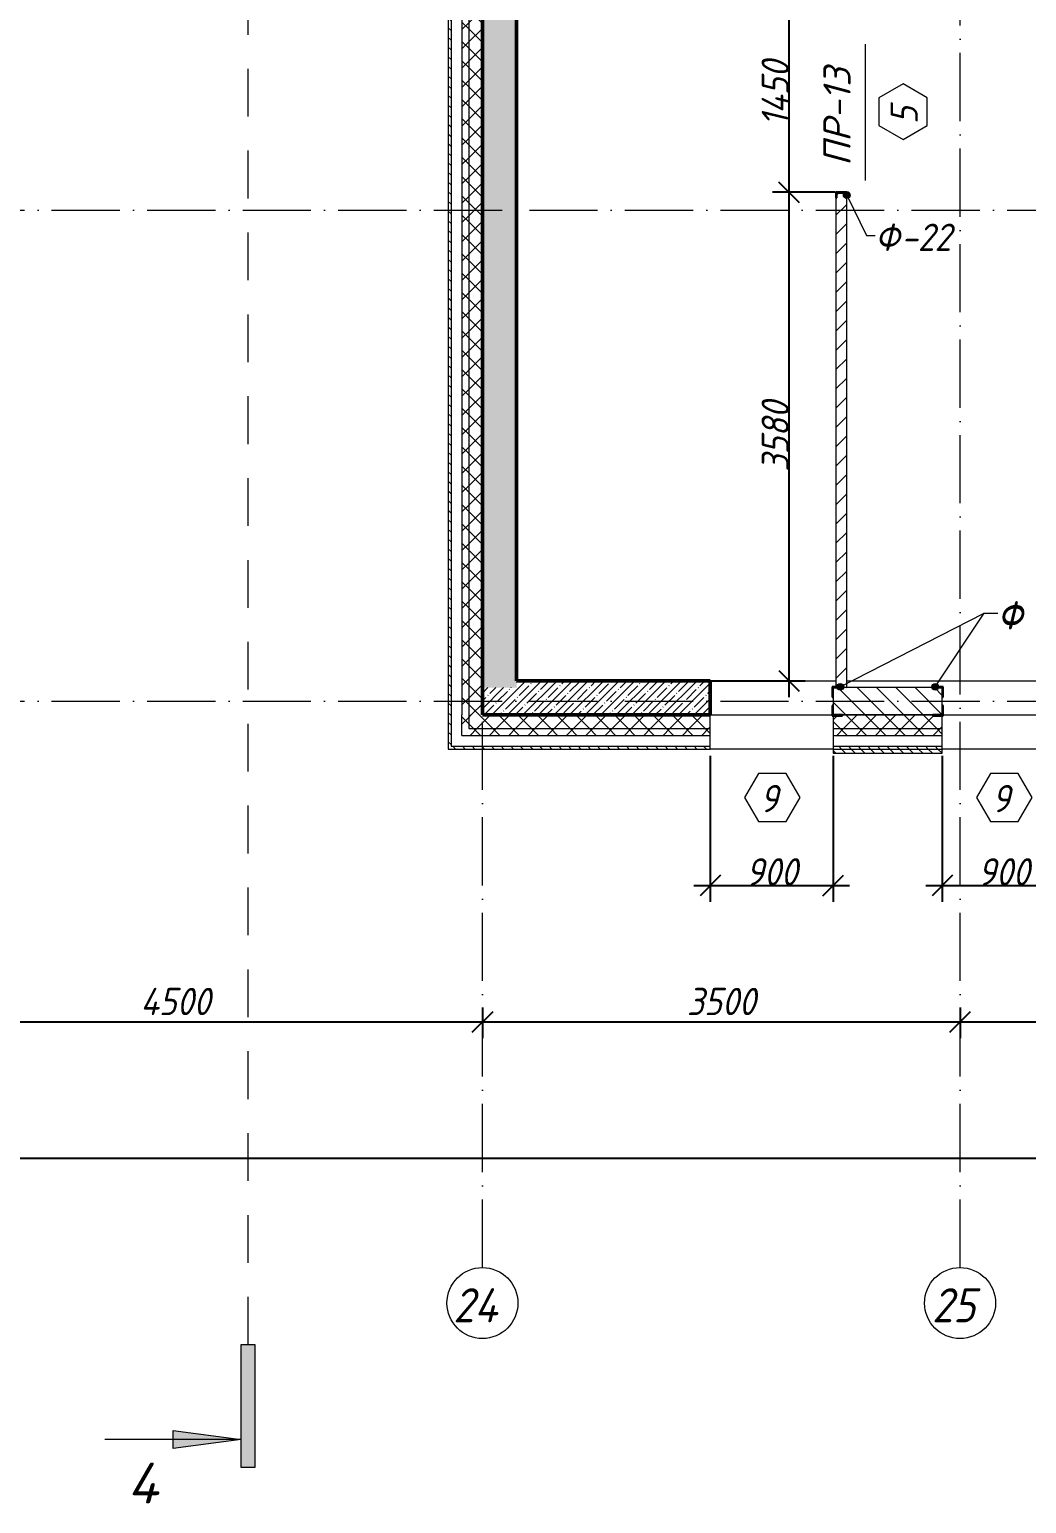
# Model space of a CAD drawing. Header units: millimetres. Extents: x -269418 to 201924, y -5890 to 98643.
# Drawn here: x 86041 to 93347, y -5879 to 4923 of the extents above; entities that cross this region are included whole.
import ezdxf

# ---------------------------------------------------------------- set-up
doc = ezdxf.new("R2010")
doc.units = ezdxf.units.MM
doc.linetypes.add('01 Штриховая _4 мм_', pattern=[600, 350, -250])
doc.linetypes.add('50_200_ШТРИХ_1Т_ш5_п1_п1_', pattern=[700, 500, -100, 0, -100])
for name, color, linetype, lineweight in [('A-ANNO-DIMS', 7, 'Continuous', 9), ('A-DETL', 7, 'Continuous', 9), ('A-DOOR-IDEN', 7, 'Continuous', 9), ('A-GENM-1', 7, 'Continuous', 25), ('A-GENM-IDEN', 7, 'Continuous', 9), ('A-GLAZ-IDEN', 7, 'Continuous', 9), ('A-WALL', 7, 'Continuous', 5), ('A-WALL-1', 7, 'Continuous', 9), ('A-WALL-3', 7, 'Continuous', 50), ('A-WALL-FNSH-1', 7, 'Continuous', 9), ('A-WALL-PATT-2', 7, 'Continuous', 5), ('G-ANNO-SYMB-1', 7, '01 Штриховая _4 мм_', 9), ('I-WALL', 7, 'Continuous', 5), ('Оси', 7, 'Continuous', 9), ('Оси-1', 7, '50_200_ШТРИХ_1Т_ш5_п1_п1_', 9)]:
    doc.layers.add(name, color=color, linetype=linetype, lineweight=lineweight)
for name, color, linetype, lineweight, true_color in [('A-WALL-2', 7, 'Continuous', 13, 0xce0000), ('A-WALL-FNSH-3', 7, 'Continuous', 13, 0x008000), ('A-WALL-PATT-1', 7, 'Continuous', 5, 0xce0000), ('A-WALL-PATT-3', 7, 'Continuous', 5, 0x008000)]:
    doc.layers.add(name, color=color, linetype=linetype, lineweight=lineweight, true_color=true_color)
doc.styles.add('ISOCPEUR_I', font='isocpeui.ttf', dxfattribs={"width": 0.9, "height": 250})
doc.styles.add('ISOCPEUR_I_1', font='isocpeui.ttf', dxfattribs={"height": 300})
doc.styles.add('ISOCPEUR_I_2', font='isocpeui.ttf', dxfattribs={"width": 0.9, "height": 200})
doc.styles.add('ISOCPEUR_I_4', font='isocpeui.ttf', dxfattribs={"height": 200})
doc.dimstyles.new('ISO-2_0_0_9К_СРЕДНИЙ_2', dxfattribs={"dimscale": 304.8, "dimtxt": 199.196235, "dimasz": 0.492126, "dimexe": 0.393701, "dimexo": 0, "dimgap": 0, "dimtad": 1, "dimdec": 0, "dimzin": 0, "dimdsep": 46, "dimtxsty": 'ISOCPEUR_I_2', "dimblk1": 'OBLIQUE', "dimblk2": 'OBLIQUE', "dimsah": 1, "dimcen": 0.09, "dimdle": 0.393701, "dimazin": 0, "dimtfac": 1, "dimtdec": 4, "dimtix": 1, "dimtmove": 0, "dimatfit": 3, "dimfxl": 1, "dimtvp": 1, "dimtolj": 1, "dimtzin": 0, "dimarcsym": 2})
doc.dimstyles.new('ISO-2_0_0_9К_СРЕДНИЙ_ФОН', dxfattribs={"dimscale": 304.8, "dimtxt": 199.196235, "dimasz": 0.492126, "dimexe": 0.393701, "dimexo": 0, "dimgap": 0.164042, "dimtad": 1, "dimdec": 0, "dimdsep": 46, "dimtxsty": 'ISOCPEUR_I_2', "dimblk1": 'OBLIQUE', "dimblk2": 'OBLIQUE', "dimsah": 1, "dimcen": 0.09, "dimdle": 0.393701, "dimazin": 0, "dimtfac": 1, "dimtdec": 4, "dimtix": 1, "dimtmove": 0, "dimatfit": 3, "dimfxl": 1, "dimtvp": 1, "dimtfill": 1, "dimtolj": 1, "dimtzin": 0, "dimarcsym": 2})
doc.dimstyles.new('ISO-2_0_0_9К_СРЕДНИЙ_ФОН_2', dxfattribs={"dimscale": 304.8, "dimtxt": 199.196235, "dimasz": 0.492126, "dimexe": 0.393701, "dimexo": 0, "dimgap": 0.164042, "dimtad": 1, "dimdec": 0, "dimdsep": 46, "dimtxsty": 'ISOCPEUR_I_2', "dimblk1": 'OBLIQUE', "dimblk2": 'OBLIQUE', "dimsah": 1, "dimcen": 0.09, "dimdle": 0.393701, "dimazin": 0, "dimtfac": 1, "dimtdec": 4, "dimtix": 1, "dimtmove": 2, "dimatfit": 3, "dimfxl": 1, "dimtvp": 1, "dimtfill": 1, "dimtolj": 1, "dimtzin": 0, "dimarcsym": 2})
pattern_1 = [(135, (0, 0), (-35.35534, -35.35534), [])]
pattern_2 = [(45, (0, 0), (-70.71068, 70.71068), []), (135, (0, 0), (-70.71068, -70.71068), [])]
pattern_3 = [(45, (0, 0), (-57.024626, 57.024626), []), (45, (57.025, 0), (-57.024626, 57.024626), [100.806, -20.161, 3.353, -16.808])]

# ---------------------------------------------------------------- blocks, each defined once
blk = doc.blocks.new('Фахверк_СКБ_Уголок - Ф-11_200х2500 h-28441216-АР1_1_Кладочный план 3 этажа')
at = {"layer": 'A-GENM-1'}
for p, q in [((200, 156), (125, 156)), ((125, 156), (125, 81)), ((131, 81), (131, 150)), ((131, 150), (200, 150)), ((200, 150), (200, 156)), ((125, 81), (131, 81)), ((131, 19), (125, 19)), ((125, 19), (125, -56)), ((131, -50), (131, 19)), ((125, -56), (200, -56)), ((200, -50), (131, -50)), ((200, -56), (200, -50))]:
    blk.add_line(p, q, dxfattribs=at)
blk = doc.blocks.new('Фахверк_СКБ_Швеллер - Ф-22_80х3960 h-28561543-АР1_1_Кладочный план 3 этажа')
at = {"layer": 'A-GENM-1'}
for p, q in [((165, 40), (125, 40)), ((125, 40), (125, -40)), ((129.5, 32.6), (165, 32.6)), ((129.5, -32.6), (129.5, 32.6)), ((165, 32.6), (165, 40)), ((125, -40), (165, -40)), ((165, -32.6), (129.5, -32.6)), ((165, -40), (165, -32.6))]:
    blk.add_line(p, q, dxfattribs=at)
blk = doc.blocks.new('Ось сетки - Круг_Ø6_00__ISO-2_5_0_9K_ кружки поменьше-23056867-АР1_1_Кладочный план 3 этажа')
at = {"layer": 'Оси'}
blk.add_circle((0, 0), 2.6, dxfattribs=at)
blk = doc.blocks.new('Разрез - Концевая часть разреза пр_-17661887-АР1_1_Кладочный план 3 этажа')
at = {"layer": 'G-ANNO-SYMB-1'}
for points in [[(0, 0.5), (0, -0.5), (-9, -0.5), (-9, 0.5)], [(-6.29, -5.5), (-7.61, -5.5), (-6.95, -0.5)]]:
    blk.add_hatch(color=256, dxfattribs=at).paths.add_polyline_path(points, flags=0)
for p, q in [((0, 0.5), (-9, 0.5)), ((-9, 0.5), (-9, -0.5)), ((0, -0.5), (0, 0.5)), ((-9, -0.5), (0, -0.5)), ((-6.95, -0.5), (-7.61, -5.5)), ((-6.95, -0.5), (-6.95, -10.5)), ((-6.29, -5.5), (-6.95, -0.5)), ((-7.61, -5.5), (-6.29, -5.5))]:
    blk.add_line(p, q, dxfattribs=at)
blk = doc.blocks.new('_Oblique')
at = {"color": 0, "linetype": 'ByBlock', "lineweight": -2}
blk.add_line((-0.5, -0.5), (0.5, 0.5), dxfattribs=at)
blk = doc.blocks.new('DIMBLOCK31-АР1_1_Кладочный план 3 этажа')
at = {"layer": 'A-ANNO-DIMS', "color": 0, "lineweight": -2, "transparency": 16777216}
for p, q in [((84860, -2244), (84860, -2470)), ((89360, -2244), (89360, -2470)), ((84740, -2350), (89480, -2350))]:
    blk.add_line(p, q, dxfattribs=at)
at = {"layer": 'Defpoints', "color": 0, "transparency": 16777216}
for p in [(84860, -2244), (89360, -2244), (89360, -2350)]:
    blk.add_point(p, dxfattribs=at)
at = {"layer": 'A-ANNO-DIMS', "color": 0, "lineweight": -2, "transparency": 16777216, "xscale": 150, "yscale": 150, "zscale": 150, "rotation": 180}
blk.add_blockref('_Oblique', (84860, -2350), dxfattribs=at)
at = {"layer": 'A-ANNO-DIMS', "color": 0, "lineweight": -2, "transparency": 16777216, "xscale": 150, "yscale": 150, "zscale": 150}
blk.add_blockref('_Oblique', (89360, -2350), dxfattribs=at)
at = {"layer": 'A-ANNO-DIMS', "color": 0, "transparency": 16777216, "insert": (87110, -2200), "char_height": 200, "width": 625.17, "attachment_point": 5, "style": 'ISOCPEUR_I_2', "bg_fill": 3, "box_fill_scale": 1.1, "bg_fill_color": 256, "bg_fill_true_color": 13158600, "bg_fill_transparency": 0}
blk.add_mtext('\\A1;4500', dxfattribs=at)
blk = doc.blocks.new('DIMBLOCK32-АР1_1_Кладочный план 3 этажа')
at = {"layer": 'A-ANNO-DIMS', "color": 0, "lineweight": -2, "transparency": 16777216}
for p, q in [((89360, -2244), (89360, -2470)), ((92860, -2244), (92860, -2470)), ((89240, -2350), (92980, -2350))]:
    blk.add_line(p, q, dxfattribs=at)
at = {"layer": 'Defpoints', "color": 0, "transparency": 16777216}
for p in [(89360, -2244), (92860, -2244), (92860, -2350)]:
    blk.add_point(p, dxfattribs=at)
at = {"layer": 'A-ANNO-DIMS', "color": 0, "lineweight": -2, "transparency": 16777216, "xscale": 150, "yscale": 150, "zscale": 150, "rotation": 180}
blk.add_blockref('_Oblique', (89360, -2350), dxfattribs=at)
at = {"layer": 'A-ANNO-DIMS', "color": 0, "lineweight": -2, "transparency": 16777216, "xscale": 150, "yscale": 150, "zscale": 150}
blk.add_blockref('_Oblique', (92860, -2350), dxfattribs=at)
at = {"layer": 'A-ANNO-DIMS', "color": 0, "transparency": 16777216, "insert": (91110, -2200), "char_height": 200, "width": 606.78, "attachment_point": 5, "style": 'ISOCPEUR_I_2', "bg_fill": 3, "box_fill_scale": 1.1, "bg_fill_color": 256, "bg_fill_true_color": 13158600, "bg_fill_transparency": 0}
blk.add_mtext('\\A1;3500', dxfattribs=at)
blk = doc.blocks.new('DIMBLOCK33-АР1_1_Кладочный план 3 этажа')
at = {"layer": 'A-ANNO-DIMS', "color": 0, "lineweight": -2, "transparency": 16777216}
for p, q in [((92860, -2244), (92860, -2470)), ((94660, -2244), (94660, -2470)), ((92740, -2350), (94780, -2350))]:
    blk.add_line(p, q, dxfattribs=at)
at = {"layer": 'Defpoints', "color": 0, "transparency": 16777216}
for p in [(92860, -2244), (94660, -2244), (94660, -2350)]:
    blk.add_point(p, dxfattribs=at)
at = {"layer": 'A-ANNO-DIMS', "color": 0, "lineweight": -2, "transparency": 16777216, "xscale": 150, "yscale": 150, "zscale": 150, "rotation": 180}
blk.add_blockref('_Oblique', (92860, -2350), dxfattribs=at)
at = {"layer": 'A-ANNO-DIMS', "color": 0, "lineweight": -2, "transparency": 16777216, "xscale": 150, "yscale": 150, "zscale": 150}
blk.add_blockref('_Oblique', (94660, -2350), dxfattribs=at)
at = {"layer": 'A-ANNO-DIMS', "color": 0, "transparency": 16777216, "insert": (93760, -2200), "char_height": 200, "width": 560.81, "attachment_point": 5, "style": 'ISOCPEUR_I_2', "bg_fill": 3, "box_fill_scale": 1.1, "bg_fill_color": 256, "bg_fill_true_color": 13158600, "bg_fill_transparency": 0}
blk.add_mtext('\\A1;1800', dxfattribs=at)
blk = doc.blocks.new('DIMBLOCK42-АР1_1_Кладочный план 3 этажа')
at = {"layer": 'A-ANNO-DIMS', "color": 0, "lineweight": -2, "transparency": 16777216}
for p, q in [((110, -3244), (110, -3470)), ((125010, -3244), (125010, -3470)), ((-10, -3350), (60858, -3350)), ((125130, -3350), (61679, -3350))]:
    blk.add_line(p, q, dxfattribs=at)
at = {"layer": 'Defpoints', "color": 0, "transparency": 16777216}
for p in [(110, -3244), (125010, -3244), (125010, -3350)]:
    blk.add_point(p, dxfattribs=at)
at = {"layer": 'A-ANNO-DIMS', "color": 0, "lineweight": -2, "transparency": 16777216, "xscale": 150, "yscale": 150, "zscale": 150, "rotation": 180}
blk.add_blockref('_Oblique', (110, -3350), dxfattribs=at)
at = {"layer": 'A-ANNO-DIMS', "color": 0, "lineweight": -2, "transparency": 16777216, "xscale": 150, "yscale": 150, "zscale": 150}
blk.add_blockref('_Oblique', (125010, -3350), dxfattribs=at)
at = {"layer": 'A-ANNO-DIMS', "color": 0, "transparency": 16777216, "insert": (60827, -3039), "char_height": 200, "width": 882.59, "attachment_point": 1, "line_spacing_factor": 1.149209, "style": 'ISOCPEUR_I_2', "bg_fill": 3, "box_fill_scale": 1.1, "bg_fill_color": 256, "bg_fill_true_color": 13158600, "bg_fill_transparency": 0}
blk.add_mtext('\\A1;124900', dxfattribs=at)
blk = doc.blocks.new('AAR_СКБ_Марка_Окна_Перемычка и проем - Марка проема-25443838-АР1_1_Кладочный план 3 этажа')
at = {"layer": 'A-GLAZ-IDEN'}
for p, q in [((-0.97, -0.98), (-1.99, -2.75)), ((1.07, -0.98), (-0.97, -0.98)), ((2.09, -2.75), (1.07, -0.98)), ((-1.99, -2.75), (-0.97, -4.51)), ((1.07, -4.51), (2.09, -2.75)), ((-0.97, -4.51), (1.07, -4.51))]:
    blk.add_line(p, q, dxfattribs=at)
blk = doc.blocks.new('DIMBLOCK84-АР1_1_Кладочный план 3 этажа')
at = {"layer": 'A-ANNO-DIMS', "color": 0, "lineweight": -2, "transparency": 16777216}
for p, q in [((91606, 5300), (91606, 3610)), ((91946, 5180), (91486, 5180)), ((91946, 3730), (91486, 3730))]:
    blk.add_line(p, q, dxfattribs=at)
at = {"layer": 'Defpoints', "color": 0, "transparency": 16777216}
for p in [(91946, 5180), (91606, 3730), (91946, 3730)]:
    blk.add_point(p, dxfattribs=at)
at = {"layer": 'A-ANNO-DIMS', "color": 0, "lineweight": -2, "transparency": 16777216, "xscale": 150, "yscale": 150, "zscale": 150}
for p, rotation in [((91606, 5180), 90), ((91606, 3730), 270)]:
    blk.add_blockref('_Oblique', p, dxfattribs=dict(at, rotation=rotation))
at = {"layer": 'A-ANNO-DIMS', "color": 0, "transparency": 16777216, "insert": (91506, 4455), "char_height": 200, "width": 579.2, "attachment_point": 5, "rotation": 90, "style": 'ISOCPEUR_I_2'}
blk.add_mtext('\\A1;1450', dxfattribs=at)
blk = doc.blocks.new('DIMBLOCK85-АР1_1_Кладочный план 3 этажа')
at = {"layer": 'A-ANNO-DIMS', "color": 0, "lineweight": -2, "transparency": 16777216}
for p, q in [((91606, 3850), (91606, 30)), ((91946, 3730), (91486, 3730)), ((91030, 150), (91726, 150))]:
    blk.add_line(p, q, dxfattribs=at)
at = {"layer": 'Defpoints', "color": 0, "transparency": 16777216}
for p in [(91946, 3730), (91030, 150), (91606, 150)]:
    blk.add_point(p, dxfattribs=at)
at = {"layer": 'A-ANNO-DIMS', "color": 0, "lineweight": -2, "transparency": 16777216, "xscale": 150, "yscale": 150, "zscale": 150}
for p, rotation in [((91606, 3730), 90), ((91606, 150), 270)]:
    blk.add_blockref('_Oblique', p, dxfattribs=dict(at, rotation=rotation))
at = {"layer": 'A-ANNO-DIMS', "color": 0, "transparency": 16777216, "insert": (91506, 1940), "char_height": 200, "width": 606.78, "attachment_point": 5, "rotation": 90, "style": 'ISOCPEUR_I_2'}
blk.add_mtext('\\A1;3580', dxfattribs=at)
blk = doc.blocks.new('AAR_СКБ_Марка_Двери_Перемычка и проем - Марка перемычки и проема-25306769-АР1_1_Кладочный план 3 этажа')
at = {"layer": 'A-DOOR-IDEN'}
for p, q in [((-5, 0), (5, 0)), ((-0.97, -0.98), (-1.99, -2.75)), ((1.07, -0.98), (-0.97, -0.98)), ((2.09, -2.75), (1.07, -0.98)), ((-1.99, -2.75), (-0.97, -4.51)), ((1.07, -4.51), (2.09, -2.75)), ((-0.97, -4.51), (1.07, -4.51))]:
    blk.add_line(p, q, dxfattribs=at)
blk = doc.blocks.new('DIMBLOCK261-АР1_1_Кладочный план 3 этажа')
at = {"layer": 'A-ANNO-DIMS', "color": 0, "lineweight": -2, "transparency": 16777216}
for p, q in [((91030, -400), (91030, -1470)), ((91930, -400), (91930, -1470)), ((90910, -1350), (92050, -1350))]:
    blk.add_line(p, q, dxfattribs=at)
at = {"layer": 'Defpoints', "color": 0, "transparency": 16777216}
for p in [(91030, -400), (91930, -400), (91930, -1350)]:
    blk.add_point(p, dxfattribs=at)
at = {"layer": 'A-ANNO-DIMS', "color": 0, "lineweight": -2, "transparency": 16777216, "xscale": 150, "yscale": 150, "zscale": 150, "rotation": 180}
blk.add_blockref('_Oblique', (91030, -1350), dxfattribs=at)
at = {"layer": 'A-ANNO-DIMS', "color": 0, "lineweight": -2, "transparency": 16777216, "xscale": 150, "yscale": 150, "zscale": 150}
blk.add_blockref('_Oblique', (91930, -1350), dxfattribs=at)
at = {"layer": 'A-ANNO-DIMS', "color": 0, "transparency": 16777216, "insert": (91480, -1250), "char_height": 200, "width": 455.09, "attachment_point": 5, "style": 'ISOCPEUR_I_2'}
blk.add_mtext('\\A1;900', dxfattribs=at)
blk = doc.blocks.new('DIMBLOCK262-АР1_1_Кладочный план 3 этажа')
at = {"layer": 'A-ANNO-DIMS', "color": 0, "lineweight": -2, "transparency": 16777216}
for p, q in [((92730, -400), (92730, -1470)), ((93630, -400), (93630, -1470)), ((92610, -1350), (93750, -1350))]:
    blk.add_line(p, q, dxfattribs=at)
at = {"layer": 'Defpoints', "color": 0, "transparency": 16777216}
for p in [(92730, -400), (93630, -400), (93630, -1350)]:
    blk.add_point(p, dxfattribs=at)
at = {"layer": 'A-ANNO-DIMS', "color": 0, "lineweight": -2, "transparency": 16777216, "xscale": 150, "yscale": 150, "zscale": 150, "rotation": 180}
blk.add_blockref('_Oblique', (92730, -1350), dxfattribs=at)
at = {"layer": 'A-ANNO-DIMS', "color": 0, "lineweight": -2, "transparency": 16777216, "xscale": 150, "yscale": 150, "zscale": 150}
blk.add_blockref('_Oblique', (93630, -1350), dxfattribs=at)
at = {"layer": 'A-ANNO-DIMS', "color": 0, "transparency": 16777216, "insert": (93180, -1250), "char_height": 200, "width": 455.09, "attachment_point": 5, "style": 'ISOCPEUR_I_2'}
blk.add_mtext('\\A1;900', dxfattribs=at)

msp = doc.modelspace()

# ---------------------------------------------------------------- hatches: boundary and pattern name
at = {"layer": 'A-GENM-IDEN'}
h = msp.add_hatch(color=256, dxfattribs=at)
edge = h.paths.add_edge_path(flags=0)
edge.add_arc((92030, 3710), 25, 0, 360)
h = msp.add_hatch(color=256, dxfattribs=at)
edge = h.paths.add_edge_path(flags=0)
edge.add_arc((91982.3, 106), 25, 0, 360)
h = msp.add_hatch(color=256, dxfattribs=at)
edge = h.paths.add_edge_path(flags=0)
edge.add_arc((92677.7, 106), 25, 0, 360)
at = {"layer": 'A-WALL-PATT-1'}
h = msp.add_hatch(dxfattribs=at)
h.set_pattern_fill('FP_1', color=256, style=0, pattern_type=2)
h.set_pattern_definition([(135, (0, 0), (-70.71068, -70.71068), [])])
h.paths.add_polyline_path([(92130, -100), (92730, -100), (92730, 100), (91930, 100), (91930, -100), (91999, -100)], flags=0)
at = {"layer": 'A-WALL-PATT-2'}
h = msp.add_hatch(dxfattribs=at)
h.set_pattern_fill('FP_3', color=256, style=0, pattern_type=2)
h.set_pattern_definition(pattern_1)
h.paths.add_polyline_path([(89110, -330), (89130, -330), (89130, 10242), (89110, 10242), (89110, -250)], flags=0)
h = msp.add_hatch(dxfattribs=at)
h.set_pattern_fill('FP_2', color=256, style=0, pattern_type=2)
h.set_pattern_definition(pattern_2)
h.paths.add_polyline_path([(89260, -200), (89260, 10250), (89210, 10250), (89210, -200)], flags=0)
h = msp.add_hatch(dxfattribs=at)
h.set_pattern_fill('FP_2', color=256, style=0, pattern_type=2)
h.set_pattern_definition(pattern_2)
h.paths.add_polyline_path([(89260, -100), (89360, -100), (89360, 10250), (89260, 10250), (89260, 932.1)], flags=0)
h = msp.add_hatch(dxfattribs=at)
h.set_pattern_fill('FP_4', color=256, style=0, pattern_type=2)
h.set_pattern_definition(pattern_3)
h.paths.add_polyline_path([(89360, 100), (89610, 100), (89610, 7700), (89360, 7700), (89360, 932.1)], flags=0)
h = msp.add_hatch(dxfattribs=at)
h.set_pattern_fill('FP_4', color=256, style=0, pattern_type=2)
h.set_pattern_definition(pattern_3)
h.paths.add_polyline_path([(91000.5, -100), (91030, -100), (91030, 150), (89610, 150), (89610, 100), (89360, 100), (89360, -100)], flags=0)
h = msp.add_hatch(dxfattribs=at)
h.set_pattern_fill('FP_2', color=256, style=0, pattern_type=2)
h.set_pattern_definition(pattern_2)
h.paths.add_polyline_path([(112530, -200), (113680, -200), (113679.5, -106), (113611, -106), (113611, -100), (112530, -100)], flags=0)
h.paths.add_polyline_path([(125080, -200), (125080, -100), (123730, -100), (123730, -200)], flags=0)
h.paths.add_polyline_path([(117930, -200), (119330, -200), (119329.5, -106), (119261, -104.9), (119261, -100), (117930, -100)], flags=0)
h.paths.add_polyline_path([(111630, -200), (111629.5, -106), (111561, -106), (111561, -100), (110799, -100), (110799, -106), (110730, -106), (110730, -200), (111621.3, -200)], flags=0)
h.paths.add_polyline_path([(108030, -200), (108030, -100), (107130, -100), (107130, -200), (107246.7, -200)], flags=0)
h.paths.add_polyline_path([(97149, -200), (98130, -200), (98129.5, -106), (98061, -106), (98061, -100), (97149, -100), (97149, -106), (97080, -106), (97080, -200)], flags=0)
h.paths.add_polyline_path([(105180, -200), (106230, -200), (106229.5, -106), (106161, -106), (106161, -100), (105249, -100), (105249, -106), (105180, -106)], flags=0)
h.paths.add_polyline_path([(101831.3, -200), (102880, -200), (102879.5, -106), (102811, -106), (102811, -100), (100899, -100), (100899, -106), (100830, -106), (100830, -200), (101730, -200)], flags=0)
h.paths.add_polyline_path([(91000.5, -200), (91030, -200), (91030, -100), (89260, -100), (89260, -200)], flags=0)
h = msp.add_hatch(dxfattribs=at)
h.set_pattern_fill('FP_2', color=256, style=0, pattern_type=2)
h.set_pattern_definition(pattern_2)
h.paths.add_polyline_path([(108999, -200), (109830, -200), (109830, -106), (109761, -106), (109761, -100), (108999, -100), (108999, -106), (108930, -106), (108930, -200)], flags=0)
h.paths.add_polyline_path([(92354.4, -200), (92730, -200), (92729.5, -106), (92661, -106), (92661, -100), (91999, -100), (91999, -106), (91930, -106), (91930, -200), (91999, -200)], flags=0)
h.paths.add_polyline_path([(99930, -200), (99930, -100), (99030, -100), (99030, -200), (99123.6, -200)], flags=0)
h = msp.add_hatch(dxfattribs=at)
h.set_pattern_fill('FP_2', color=256, style=0, pattern_type=2)
h.set_pattern_definition(pattern_2)
h.paths.add_polyline_path([(117930, -250), (119330, -250), (119330, -200), (117930, -200)], flags=0)
h.paths.add_polyline_path([(125180, -250), (125180, -200), (123730, -200), (123730, -250), (125080, -250)], flags=0)
h.paths.add_polyline_path([(111630, -250), (111630, -200), (110730, -200), (110730, -250), (111308.3, -250)], flags=0)
h.paths.add_polyline_path([(107130, -250), (108030, -250), (108030, -200), (107130, -200)], flags=0)
h.paths.add_polyline_path([(112530, -250), (113680, -250), (113680, -200), (112530, -200)], flags=0)
h.paths.add_polyline_path([(105180, -250), (106230, -250), (106230, -200), (105180, -200)], flags=0)
h.paths.add_polyline_path([(100830, -250), (102880, -250), (102880, -200), (100830, -200)], flags=0)
h.paths.add_polyline_path([(97080, -250), (98130, -250), (98130, -200), (97080, -200)], flags=0)
h.paths.add_polyline_path([(91000.5, -250), (91030, -250), (91030, -200), (89210, -200), (89210, -250)], flags=0)
h = msp.add_hatch(dxfattribs=at)
h.set_pattern_fill('FP_2', color=256, style=0, pattern_type=2)
h.set_pattern_definition(pattern_2)
h.paths.add_polyline_path([(109277.5, -250), (109830, -250), (109830, -200), (108930, -200), (108930, -250)], flags=0)
h.paths.add_polyline_path([(99030, -250), (99930, -250), (99930, -200), (99030, -200)], flags=0)
h.paths.add_polyline_path([(91930, -250), (92730, -250), (92730, -200), (91930, -200)], flags=0)
h = msp.add_hatch(dxfattribs=at)
h.set_pattern_fill('FP_3', color=256, style=0, pattern_type=2)
h.set_pattern_definition(pattern_1)
h.paths.add_polyline_path([(125180, -350), (125310, -350), (125310, -330), (123730, -330), (123730, -350), (125080, -350)], flags=0)
h.paths.add_polyline_path([(111630, -350), (111630, -330), (110730, -330), (110730, -350), (111308.3, -350)], flags=0)
h.paths.add_polyline_path([(113680, -350), (113680, -330), (112530, -330), (112530, -350), (112662.1, -350)], flags=0)
h.paths.add_polyline_path([(117930, -350), (119330, -350), (119330, -330), (117930, -330)], flags=0)
h.paths.add_polyline_path([(102880, -350), (102880, -330), (100830, -330), (100830, -350), (101831.3, -350)], flags=0)
h.paths.add_polyline_path([(97769.8, -350), (98130, -350), (98130, -330), (97080, -330), (97080, -350)], flags=0)
h.paths.add_polyline_path([(91030, -350), (91030, -330), (89110, -330), (89110, -350), (91000.5, -350)], flags=0)
h.paths.add_polyline_path([(106230, -350), (106230, -330), (105180, -330), (105180, -350)], flags=0)
h.paths.add_polyline_path([(107130, -350), (108030, -350), (108030, -330), (107130, -330)], flags=0)
h = msp.add_hatch(dxfattribs=at)
h.set_pattern_fill('FP_3', color=256, style=0, pattern_type=2)
h.set_pattern_definition(pattern_1)
h.paths.add_polyline_path([(109277.5, -350), (109830, -350), (109830, -330), (108930, -330), (108930, -350)], flags=0)
h.paths.add_polyline_path([(91930, -350), (92730, -350), (92730, -330), (91930, -330)], flags=0)
h.paths.add_polyline_path([(99030, -350), (99930, -350), (99930, -330), (99030, -330)], flags=0)
h = msp.add_hatch(dxfattribs=at)
h.set_pattern_fill('FP_3', color=256, style=0, pattern_type=2)
h.set_pattern_definition(pattern_1)
h.paths.add_polyline_path([(92354.4, -380), (92730, -380), (92730, -350), (91930, -350), (91930, -380)], flags=0)
at = {"layer": 'A-WALL-PATT-3'}
h = msp.add_hatch(dxfattribs=at)
h.set_pattern_fill('FP_5', color=256, style=0, pattern_type=2)
h.set_pattern_definition([(45, (0, 0), (-70.71068, 70.71068), [])])
h.paths.add_polyline_path([(92030, 100), (92030, 3690), (92022.6, 3690), (92022.6, 3725.5), (91957.4, 3725.5), (91957.4, 3690), (91950, 3690), (91950, 106), (91999, 106), (91999, 100)], flags=0)
h.paths.add_polyline_path([(91957.4, 5184.5), (92022.6, 5184.5), (92022.6, 5220), (92030, 5220), (92030, 9400), (91950, 9400), (91950, 5220), (91957.4, 5220)], flags=0)

# ---------------------------------------------------------------- linework, layer by layer
at = {"layer": 'A-DETL'}
for p, q in [((89210, 10242), (89210, -100)), ((89210, -250), (91030, -250))]:
    msp.add_line(p, q, dxfattribs=at)
at = {"layer": 'A-GENM-IDEN'}
for p, q in [((92030, 3710), (92175.3, 3412.8)), ((92175.3, 3412.8), (92237.4, 3412.8)), ((91982.3, 106), (93035.8, 645.5)), ((92677.7, 106), (93035.8, 645.5)), ((93035.8, 645.5), (93137.8, 645.5)), ((93035.8, 645.5), (93137.8, 645.5))]:
    msp.add_line(p, q, dxfattribs=at)
for centre in [(92030, 3710), (91982.3, 106), (92677.7, 106)]:
    msp.add_circle(centre, 25, dxfattribs=at)
at = {"layer": 'A-WALL'}
for p, q in [((89130, 10250), (89130, -330)), ((89260, 10250), (89260, -200)), ((89210, -250), (89210, -100)), ((89260, -200), (91030, -200)), ((91930, -200), (92730, -200)), ((91930, -250), (92730, -250)), ((89130, -330), (91030, -330)), ((91930, -330), (92730, -330))]:
    msp.add_line(p, q, dxfattribs=at)
at = {"layer": 'A-WALL-1'}
for p, q in [((91030, -100), (89360, -100)), ((91030, -330), (91030, -100)), ((91030, -100), (91924, -100)), ((91930, -106), (91930, -330)), ((92661, -100), (91999, -100)), ((92730, -330), (92730, -106)), ((92736, -100), (93630, -100)), ((91930, -350), (91030, -350)), ((93630, -350), (92730, -350))]:
    msp.add_line(p, q, dxfattribs=at)
at = {"layer": 'A-WALL-2'}
for p, q in [((91930, 31), (91930, -31)), ((92661, 100), (91999, 100)), ((92730, -31), (92730, 31)), ((91999, -100), (92661, -100))]:
    msp.add_line(p, q, dxfattribs=at)
at = {"layer": 'A-WALL-3'}
for p, q in [((89360, 10600), (89360, -100)), ((89610, 150), (89610, 10600)), ((91030, 150), (89610, 150)), ((91030, -100), (91030, 150)), ((89360, -100), (91030, -100))]:
    msp.add_line(p, q, dxfattribs=at)
at = {"layer": 'A-WALL-FNSH-1'}
for p, q in [((89110, 10242), (89110, -350)), ((89110, -350), (91030, -350)), ((91030, -350), (91030, -330)), ((91930, -330), (91930, -350)), ((91930, -350), (91930, -380)), ((91930, -350), (92730, -350)), ((91930, -380), (92730, -380)), ((92730, -380), (92730, -330))]:
    msp.add_line(p, q, dxfattribs=at)
at = {"layer": 'A-WALL-FNSH-3'}
for p, q in [((91950, 3690), (91950, 106)), ((92030, 100), (92030, 3690))]:
    msp.add_line(p, q, dxfattribs=at)
at = {"layer": 'G-ANNO-SYMB-1'}
msp.add_line((87642.6, -4714.9), (87642.6, 30144.9), dxfattribs=at)
at = {"layer": 'I-WALL'}
for p, q in [((91030, 150), (91950, 150)), ((92030, 150), (93630, 150))]:
    msp.add_line(p, q, dxfattribs=at)
at = {"layer": 'Оси-1'}
for p, q in [((89360, -4150), (89360, 28636.9)), ((92860, -4150), (92860, 28636.9)), ((-6210, 3600), (125951.6, 3600)), ((-6210, 0), (125951.6, 0))]:
    msp.add_line(p, q, dxfattribs=at)

# ---------------------------------------------------------------- block references
at = {"layer": 'A-DOOR-IDEN', "xscale": 99.99999999999993, "yscale": 99.99999999999993, "zscale": 99.99999999999993, "rotation": 89.99999999999999}
msp.add_blockref('AAR_СКБ_Марка_Двери_Перемычка и проем - Марка перемычки и проема-25306769-АР1_1_Кладочный план 3 этажа', (92167.8, 4315.6), dxfattribs=at)
at = {"layer": 'A-GENM-1'}
for name, p, rotation in [('Фахверк_СКБ_Швеллер - Ф-22_80х3960 h-28561543-АР1_1_Кладочный план 3 этажа', (91990, 3855), 269.9999999999999), ('Фахверк_СКБ_Уголок - Ф-11_200х2500 h-28441216-АР1_1_Кладочный план 3 этажа', (92861, 50), 180)]:
    msp.add_blockref(name, p, dxfattribs=dict(at, rotation=rotation))
msp.add_blockref('Фахверк_СКБ_Уголок - Ф-11_200х2500 h-28441216-АР1_1_Кладочный план 3 этажа', (91799, -50), dxfattribs=at)
at = {"layer": 'A-GLAZ-IDEN', "xscale": 99.99999999999993, "yscale": 99.99999999999993, "zscale": 99.99999999999993}
for p in [(91480, -430.7), (93180, -430.7)]:
    msp.add_blockref('AAR_СКБ_Марка_Окна_Перемычка и проем - Марка проема-25443838-АР1_1_Кладочный план 3 этажа', p, dxfattribs=at)
at = {"layer": 'G-ANNO-SYMB-1', "extrusion": (0, 0, -1), "xscale": 99.99999999999993, "yscale": 99.99999999999993, "zscale": 99.99999999999993, "rotation": 90.00000000000001}
msp.add_blockref('Разрез - Концевая часть разреза пр_-17661887-АР1_1_Кладочный план 3 этажа', (-87642.6, -4714.9), dxfattribs=at)
at = {"layer": 'Оси', "xscale": 99.99999999999993, "yscale": 99.99999999999993, "zscale": 99.99999999999993}
for p in [(89360, -4410), (92860, -4410)]:
    msp.add_blockref('Ось сетки - Круг_Ø6_00__ISO-2_5_0_9K_ кружки поменьше-23056867-АР1_1_Кладочный план 3 этажа', p, dxfattribs=at)

# ---------------------------------------------------------------- texts
at = {"layer": 'A-DOOR-IDEN', "insert": (92350.5, 4229.4), "char_height": 200, "width": 158.734, "attachment_point": 1, "rotation": 90, "style": 'ISOCPEUR_I_2'}
msp.add_mtext('\\fISOCPEUR|b0|i1|c204|p34|;\\W.9;5', dxfattribs=at)
at = {"layer": 'A-GENM-IDEN', "char_height": 200, "attachment_point": 1, "rotation": 90, "style": 'ISOCPEUR_I_4'}
for s, insert, width in [('-13', (91858.5, 4266.8), 481.012), ('ПР', (91858.5, 3922.8), 416.877)]:
    msp.add_mtext(s, dxfattribs=dict(at, insert=insert, width=width))
at = {"layer": 'A-GENM-IDEN', "char_height": 200, "attachment_point": 1, "style": 'ISOCPEUR_I_2'}
for s, insert, width in [('\\fISOCPEUR|b0|i1|c204|p34|;\\W.9;Ф', (92237.4, 3500.4), 230.886), ('-22', (92427.9, 3500.4), 476.202), ('\\fISOCPEUR|b0|i1|c204|p34|;\\W.9;Ф', (93137.8, 733.1), 230.886), ('\\fISOCPEUR|b0|i1|c204|p34|;\\W.9;Ф', (93137.8, 733.1), 230.886), ('\\fISOCPEUR|b0|i1|c204|p34|;\\W.9;Ф', (93137.8, 726.4), 230.886)]:
    msp.add_mtext(s, dxfattribs=dict(at, insert=insert, width=width))
at = {"layer": 'A-GLAZ-IDEN', "char_height": 200, "width": 158.734, "attachment_point": 1, "style": 'ISOCPEUR_I_2'}
for insert in [(91393.8, -613.4), (93093.8, -613.4)]:
    msp.add_mtext('\\fISOCPEUR|b0|i1|c204|p34|;\\W.9;9', dxfattribs=dict(at, insert=insert))
at = {"layer": 'G-ANNO-SYMB-1', "insert": (86756.5, -5579.7), "char_height": 300, "width": 296.624, "attachment_point": 1, "style": 'ISOCPEUR_I_1'}
msp.add_mtext('\\fISOCPEUR|b0|i1|c204|p34|;4', dxfattribs=at)
at = {"layer": 'Оси', "char_height": 250, "attachment_point": 1, "style": 'ISOCPEUR_I'}
for s, insert, width in [('24', (89146.1, -4301.2), 425.696), ('25', (92655.1, -4301.2), 404.05)]:
    msp.add_mtext(s, dxfattribs=dict(at, insert=insert, width=width))

# ---------------------------------------------------------------- dimensions: what is measured, and where the dimension line sits
at = {"layer": 'A-ANNO-DIMS'}
for base, p1, p2, override, picture, middle in [((91606, 3730), (91945.5, 5180), (91945.5, 3730), {"dimpost": '<>', "dimfxl": 1450}, 'DIMBLOCK84-АР1_1_Кладочный план 3 этажа', (91506, 4455)), ((91606, 150), (91945.5, 3730), (91030, 150), {"dimpost": '<>', "dimfxl": 3695.215193}, 'DIMBLOCK85-АР1_1_Кладочный план 3 этажа', (91506, 1940))]:
    dim = msp.add_linear_dim(base=base, p1=p1, p2=p2, angle=90, dimstyle='ISO-2_0_0_9К_СРЕДНИЙ_2', override=override, dxfattribs=at)
    dim.commit()
    dim.dimension.update_dxf_attribs({"geometry": picture, "text_midpoint": middle})
for base, p1, p2, picture, middle in [((91930, -1350), (91030, -400), (91930, -400), 'DIMBLOCK261-АР1_1_Кладочный план 3 этажа', (91480, -1250)), ((93630, -1350), (92730, -400), (93630, -400), 'DIMBLOCK262-АР1_1_Кладочный план 3 этажа', (93180, -1250))]:
    dim = msp.add_linear_dim(base=base, p1=p1, p2=p2, dimstyle='ISO-2_0_0_9К_СРЕДНИЙ_2', override={"dimpost": '<>', "dimfxl": 900}, dxfattribs=at)
    dim.commit()
    dim.dimension.update_dxf_attribs({"geometry": picture, "text_midpoint": middle})

# ---------------------------------------------------------------- next in the draw order: dimensions: what is measured, and where the dimension line sits
dim = msp.add_linear_dim(base=(89360, -2350.2), p1=(84860, -2244.1), p2=(89360, -2244.1), dimstyle='ISO-2_0_0_9К_СРЕДНИЙ_ФОН', override={"dimpost": '<>', "dimfxl": 4500}, dxfattribs=at)
dim.commit()
dim.dimension.update_dxf_attribs({"geometry": 'DIMBLOCK31-АР1_1_Кладочный план 3 этажа', "text_midpoint": (87110, -2200.2)})
dim = msp.add_linear_dim(base=(125010, -3349.8), p1=(110, -3243.8), p2=(125010, -3243.8), dimstyle='ISO-2_0_0_9К_СРЕДНИЙ_ФОН_2', override={"dimpost": '<>', "dimfxl": 124899.999966}, dxfattribs=at)
dim.commit()
dim.dimension.update_dxf_attribs({"geometry": 'DIMBLOCK42-АР1_1_Кладочный план 3 этажа', "text_midpoint": (61268.5, -3171.9), "dimtype": 160})

# ---------------------------------------------------------------- next in the draw order: dimensions: what is measured, and where the dimension line sits
dim = msp.add_linear_dim(base=(92860, -2350.2), p1=(89360, -2244.1), p2=(92860, -2244.1), dimstyle='ISO-2_0_0_9К_СРЕДНИЙ_ФОН', override={"dimpost": '<>', "dimfxl": 3500}, dxfattribs=at)
dim.commit()
dim.dimension.update_dxf_attribs({"geometry": 'DIMBLOCK32-АР1_1_Кладочный план 3 этажа', "text_midpoint": (91110, -2200.2)})

# ---------------------------------------------------------------- next in the draw order: dimensions: what is measured, and where the dimension line sits
dim = msp.add_linear_dim(base=(94660, -2350.2), p1=(92860, -2244.1), p2=(94660, -2244.1), dimstyle='ISO-2_0_0_9К_СРЕДНИЙ_ФОН', override={"dimpost": '<>', "dimfxl": 1800}, dxfattribs=at)
dim.commit()
dim.dimension.update_dxf_attribs({"geometry": 'DIMBLOCK33-АР1_1_Кладочный план 3 этажа', "text_midpoint": (93760, -2200.2)})

doc.saveas('drawing.dxf')
